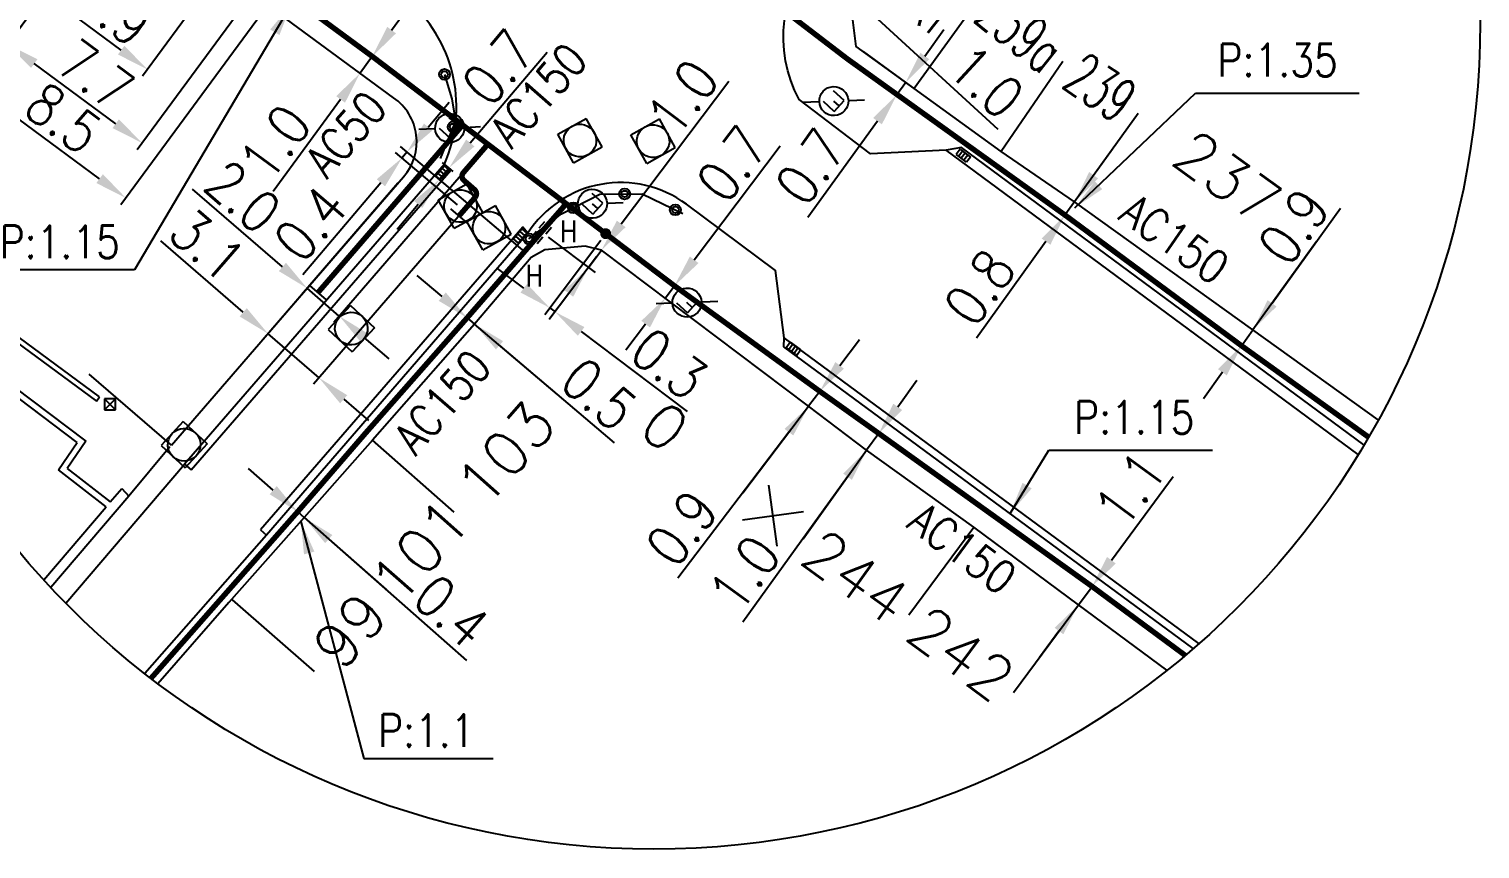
# Model space of a CAD drawing. Header units: millimetres. Extents: x 160996 to 162003, y 120996 to 122000.
# Drawn here: x 161388.4 to 161495, y 121774.1 to 121834.3 of the extents above; entities that cross this region are included whole.
import ezdxf
from ezdxf.enums import TextEntityAlignment as Align

# ---------------------------------------------------------------- set-up
doc = ezdxf.new("R2010")
doc.units = ezdxf.units.MM
doc.header["$PDMODE"] = 34
doc.linetypes.add('DASHED', pattern=[19.05, 12.7, -6.35])
doc.linetypes.add('L_100_AP', pattern=[14, 10, -1.5, 1, -1.5])
doc.layers.get('0').update_dxf_attribs({"linetype": 'CONTINUOUS'})
doc.layers.get('Defpoints').update_dxf_attribs({"linetype": 'CONTINUOUS'})
for name, color, linetype in [('L_140', 3, 'CONTINUOUS'), ('L_300', 7, 'CONTINUOUS'), ('L_340', 7, 'CONTINUOUS'), ('L_900', 7, 'CONTINUOUS'), ('W0008', 7, 'CONTINUOUS'), ('W0100', 7, 'CONTINUOUS'), ('W0112', 1, 'DASHED'), ('W0322', 7, 'CONTINUOUS'), ('W0330', 7, 'CONTINUOUS'), ('W0334', 7, 'CONTINUOUS'), ('W0400', 7, 'CONTINUOUS'), ('W0420', 7, 'CONTINUOUS'), ('W0471', 7, 'CONTINUOUS'), ('W0984', 7, 'CONTINUOUS'), ('W0991', 7, 'CONTINUOUS'), ('W1102', 7, 'CONTINUOUS')]:
    doc.layers.add(name, color=color, linetype=linetype)
doc.styles.add('G_ROMANS', font='ROMANS.SHX', dxfattribs={"width": 0.75})
doc.styles.get("Standard").update_dxf_attribs({"font": 'romans.shx', "width": 0.85})
doc.dimstyles.get("Standard").update_dxf_attribs({"dimtxt": 1.5, "dimasz": 1.2, "dimexe": 0.625, "dimexo": 0.625, "dimgap": 0.25, "dimtad": 1, "dimdec": 1, "dimzin": 0, "dimdsep": 46, "dimtxsty": 'Standard', "dimcen": -0.5, "dimadec": 0, "dimazin": 0, "dimtfac": 1, "dimtdec": 1, "dimtmove": 0, "dimatfit": 3, "dimfxl": 0, "dimtolj": 1, "dimtzin": 0, "dimarcsym": 0})

# ---------------------------------------------------------------- blocks, each defined once
blk = doc.blocks.new('L_340_07')
at = {"color": 0, "linetype": 'Continuous', "const_width": 0.25, "flags": 128}
blk.add_lwpolyline([(0, 0), (0.35, 0)], dxfattribs=at)
at = {"color": 0, "linetype": 'Continuous', "flags": 128}
blk.add_lwpolyline([(0.35, -0.5), (0.35, 0.5)], dxfattribs=at)
at = {"color": 0, "linetype": 'Continuous', "width": 0.75, "flags": 3}
for tag, p in [('DEF_LEG', (0.723, -3.465)), ('DEF_COUP', (0.723, -5.965)), ('DEF_TYPE', (0.723, -8.465))]:
    blk.add_attdef(tag, text='', height=1.2, dxfattribs=at).set_placement(p, align=Align.MIDDLE)
blk = doc.blocks.new('L_300_11')
at = {"color": 0, "linetype": 'Continuous', "const_width": 0.248, "flags": 128}
blk.add_lwpolyline([(-0.126, 0, 1), (0.126, 0, 1)], format="xyb", close=True, dxfattribs=at)
at = {"linetype": 'Continuous', "style": 'G_ROMANS', "width": 0.75}
blk.add_attdef('S', text='', height=1, dxfattribs=at).set_placement((0, 1.35), align=Align.MIDDLE_CENTER)
at = {"color": 0, "linetype": 'Continuous', "width": 0.75, "flags": 3}
for tag, p in [('DEF_LEG', (0, -5)), ('DEF_COUP', (0, -7.5)), ('DEF_TYPE', (0, -10))]:
    blk.add_attdef(tag, text='', height=1.2, dxfattribs=at).set_placement(p, align=Align.MIDDLE)
blk = doc.blocks.new('L_340_17')
at = {"linetype": 'Continuous'}
blk.add_hatch(color=0, dxfattribs=at).paths.add_polyline_path([(0.125, 0.75), (-0.125, 0.75), (-0.125, -0.75), (0.125, -0.75)])
at = {"color": 0, "linetype": 'Continuous'}
blk.add_lwpolyline([(-0.125, 0.75), (0.125, 0.75), (0.125, -0.75), (-0.125, -0.75)], close=True, dxfattribs=at)
at = {"color": 0, "linetype": 'Continuous', "width": 0.75}
for tag, height, flags, p in [('MRT', 1, 8, (0, 1.884)), ('DEF_LEG', 1.2, 3, (0, -5)), ('DEF_COUP', 1.2, 3, (0, -7.5)), ('DEF_TYPE', 1.2, 3, (0, -10))]:
    blk.add_attdef(tag, text='', height=height, dxfattribs=dict(at, flags=flags)).set_placement(p, align=Align.MIDDLE)
blk = doc.blocks.new('t991o')
at = {"color": 0, "linetype": 'Continuous'}
for p, q in [((-1, 1), (1, -1)), ((-1, -1), (1, 1))]:
    blk.add_line(p, q, dxfattribs=at)
blk = doc.blocks.new('t330o')
at = {"color": 0, "linetype": 'Continuous'}
for p, q in [((0.25, -0.25), (-0.25, 0.25)), ((-0.25, -0.25), (0.25, 0.25)), ((-0.25, 0.25), (-0.25, -0.25)), ((0.25, 0.25), (-0.25, 0.25)), ((0.25, -0.25), (0.25, 0.25)), ((-0.25, -0.25), (0.25, -0.25)), ((-0.25, -0.25), (-0.25, -0.25))]:
    blk.add_line(p, q, dxfattribs=at)
blk = doc.blocks.new('T400')
for p, q in [((-0.15, 0.3), (0.15, 0.3)), ((-0.15, -0.25), (-0.15, 0.3)), ((-0.15, 0.15), (0.15, 0.15)), ((-0.15, 0), (0.15, 0)), ((0.15, 0.3), (0.15, -0.25)), ((-0.15, -0.15), (0.15, -0.15)), ((-0.15, -0.25), (-0.15, -0.3)), ((-0.15, -0.3), (0.15, -0.3)), ((0.15, -0.3), (0.15, -0.25))]:
    blk.add_line(p, q)
blk = doc.blocks.new('T420')
for p, q in [((0.75, 0.75), (-0.75, 0.75)), ((-0.75, 0.75), (-0.75, -0.75)), ((0.75, 0.75), (0.75, -0.75)), ((0.75, -0.75), (-0.75, -0.75))]:
    blk.add_line(p, q)
blk.add_ellipse((0, 0), major_axis=(-0.53, 0.53), ratio=1, start_param=3.926991, end_param=10.210176)
blk = doc.blocks.new('t322o')
at = {"color": 0, "linetype": 'Continuous'}
for radius in [0.25, 0.15]:
    blk.add_circle((0, 0), radius, dxfattribs=at)
blk = doc.blocks.new('T471')
for p, q in [((0.500001, 0.500001), (1.000002, 1.000002)), ((-0.333334, 0.333334), (-0.333334, -0.333334)), ((-0.333334, 0.333334), (0.333334, 0.333334)), ((-0.333334, 0), (0, 0)), ((-0.500001, -0.500001), (-1.000002, -1.000002)), ((-0.333334, -0.333334), (0.333334, -0.333334))]:
    blk.add_line(p, q)
blk.add_ellipse((0, 0), major_axis=(0.471405, 0.471405), ratio=1, start_param=5.497787144, end_param=11.780972451)
blk = doc.blocks.new('*D29')
at = {"layer": 'Defpoints', "color": 0, "linetype": 'Continuous', "transparency": 16777216}
for p in [(161443.58, 121827.93), (161446, 121828.2), (161446, 121828.2)]:
    blk.add_point(p, dxfattribs=at)
at = {"layer": 'L_340', "color": 0, "linetype": 'Continuous', "lineweight": -2, "transparency": 16777216}
for p, q in [((161443.05, 121830.91), (161441.29, 121832.53)), ((161444, 121828.39), (161445.25, 121829.75)), ((161444.82, 121829.29), (161446, 121828.2)), ((161447.77, 121826.58), (161456.91, 121818.2))]:
    blk.add_line(p, q, dxfattribs=at)
at = {"layer": 'L_340', "color": 0, "linetype": 'Continuous', "transparency": 16777216}
for points in [[(161443.33, 121831.2), (161442.78, 121830.61), (161444.82, 121829.29)], [(161448.04, 121826.88), (161447.5, 121826.29), (161446, 121828.2)]]:
    blk.add_solid(points, dxfattribs=at)
at = {"layer": 'L_340', "color": 0, "linetype": 'Continuous', "transparency": 16777216, "insert": (161456.06, 121821.69), "char_height": 3, "attachment_point": 5, "rotation": 317.4604}
blk.add_mtext('\\A1;1.0', dxfattribs=at)
blk = doc.blocks.new('*D30')
at = {"layer": 'Defpoints', "color": 0, "linetype": 'Continuous', "transparency": 16777216}
for p in [(161446.5, 121824.26), (161445.85, 121823.36), (161450.14, 121821.63)]:
    blk.add_point(p, dxfattribs=at)
at = {"layer": 'L_140', "color": 0, "linetype": 'Continuous', "lineweight": -2, "transparency": 16777216}
for p, q in [((161451.54, 121823.57), (161452.95, 121825.52)), ((161447.01, 121823.9), (161450.64, 121821.26)), ((161446.35, 121822.99), (161449.98, 121820.36)), ((161450.14, 121821.63), (161449.48, 121820.72)), ((161448.07, 121818.78), (161442.94, 121811.7))]:
    blk.add_line(p, q, dxfattribs=at)
at = {"layer": 'L_140', "color": 0, "linetype": 'Continuous', "transparency": 16777216}
for points in [[(161451.22, 121823.81), (161451.87, 121823.34), (161450.14, 121821.63)], [(161447.75, 121819.02), (161448.39, 121818.55), (161449.48, 121820.72)]]:
    blk.add_solid(points, dxfattribs=at)
at = {"layer": 'L_140', "color": 0, "linetype": 'Continuous', "transparency": 16777216, "insert": (161443.18, 121815.44), "char_height": 3, "attachment_point": 5, "rotation": 54.0521}
blk.add_mtext('\\A1;0.7', dxfattribs=at)
blk = doc.blocks.new('*D32')
at = {"layer": 'Defpoints', "color": 0, "linetype": 'Continuous', "transparency": 16777216}
for p in [(161462.54, 121812.86), (161462.54, 121812.86), (161461.84, 121811.89)]:
    blk.add_point(p, dxfattribs=at)
at = {"layer": 'L_140', "color": 0, "linetype": 'Continuous', "lineweight": -2, "transparency": 16777216}
for p, q in [((161463.94, 121814.81), (161465.34, 121816.76)), ((161462.54, 121812.86), (161461.84, 121811.89)), ((161462.04, 121813.23), (161462.04, 121813.23)), ((161461.34, 121812.25), (161461.34, 121812.25)), ((161460.44, 121809.94), (161455.35, 121802.84))]:
    blk.add_line(p, q, dxfattribs=at)
at = {"layer": 'L_140', "color": 0, "linetype": 'Continuous', "transparency": 16777216}
for points in [[(161463.62, 121815.05), (161464.27, 121814.58), (161462.54, 121812.86)], [(161460.12, 121810.17), (161460.77, 121809.71), (161461.84, 121811.89)]]:
    blk.add_solid(points, dxfattribs=at)
at = {"layer": 'L_140', "color": 0, "linetype": 'Continuous', "transparency": 16777216, "insert": (161455.57, 121806.58), "char_height": 3, "attachment_point": 5, "rotation": 54.3321}
blk.add_mtext('\\A1;0.8', dxfattribs=at)
blk = doc.blocks.new('*D33')
at = {"layer": 'Defpoints', "color": 0, "linetype": 'Continuous', "transparency": 16777216}
for p in [(161475.65, 121803.46), (161475.65, 121803.46), (161474.81, 121802.29)]:
    blk.add_point(p, dxfattribs=at)
at = {"layer": 'L_140', "color": 0, "linetype": 'Continuous', "lineweight": -2, "transparency": 16777216}
for p, q in [((161477.05, 121805.41), (161482.09, 121812.4)), ((161474.81, 121802.29), (161475.65, 121803.46)), ((161473.41, 121800.34), (161472.01, 121798.39))]:
    blk.add_line(p, q, dxfattribs=at)
at = {"layer": 'L_140', "color": 0, "linetype": 'Continuous', "transparency": 16777216}
for points in [[(161476.73, 121805.64), (161477.38, 121805.17), (161475.65, 121803.46)], [(161473.08, 121800.57), (161473.73, 121800.11), (161474.81, 121802.29)]]:
    blk.add_solid(points, dxfattribs=at)
at = {"layer": 'L_140', "color": 0, "linetype": 'Continuous', "transparency": 16777216, "insert": (161478.65, 121811.05), "char_height": 3, "attachment_point": 5, "rotation": 54.2661}
blk.add_mtext('\\A1;0.9', dxfattribs=at)
blk = doc.blocks.new('*D35')
at = {"layer": 'Defpoints', "color": 0, "linetype": 'Continuous', "transparency": 16777216}
for p in [(161389.65, 121831.87), (161401.31, 121831.91), (161386.9, 121828.13)]:
    blk.add_point(p, dxfattribs=at)
at = {"layer": 'L_140', "color": 0, "linetype": 'Continuous', "lineweight": -2, "transparency": 16777216}
for p, q in [((161389.28, 121831.36), (161386.53, 121827.62)), ((161400.94, 121831.41), (161394.07, 121822.08)), ((161392.51, 121824), (161388.83, 121826.71))]:
    blk.add_line(p, q, dxfattribs=at)
at = {"layer": 'L_140', "color": 0, "linetype": 'Continuous', "transparency": 16777216}
for points in [[(161389.07, 121827.03), (161388.6, 121826.38), (161386.9, 121828.13)], [(161392.74, 121824.32), (161392.27, 121823.68), (161394.44, 121822.58)]]:
    blk.add_solid(points, dxfattribs=at)
at = {"layer": 'L_140', "color": 0, "linetype": 'Continuous', "transparency": 16777216, "insert": (161391.95, 121826.89), "char_height": 3, "attachment_point": 5, "rotation": 323.6371}
blk.add_mtext('\\A1;5.9', dxfattribs=at)
blk = doc.blocks.new('*D36')
at = {"layer": 'Defpoints', "color": 0, "linetype": 'Continuous', "transparency": 16777216}
for p in [(161389.65, 121831.87), (161403.63, 121830.2), (161384.18, 121824.43)]:
    blk.add_point(p, dxfattribs=at)
at = {"layer": 'L_140', "color": 0, "linetype": 'Continuous', "lineweight": -2, "transparency": 16777216}
for p, q in [((161389.28, 121831.36), (161383.81, 121823.93)), ((161403.26, 121829.7), (161393.67, 121816.67)), ((161392.11, 121818.6), (161386.11, 121823.01))]:
    blk.add_line(p, q, dxfattribs=at)
at = {"layer": 'L_140', "color": 0, "linetype": 'Continuous', "transparency": 16777216}
for points in [[(161386.35, 121823.33), (161385.88, 121822.69), (161384.18, 121824.43)], [(161392.34, 121818.92), (161391.87, 121818.28), (161394.04, 121817.18)]]:
    blk.add_solid(points, dxfattribs=at)
at = {"layer": 'L_140', "color": 0, "linetype": 'Continuous', "transparency": 16777216, "insert": (161390.63, 121822.17), "char_height": 3, "attachment_point": 5, "rotation": 323.6371}
blk.add_mtext('\\A1;7.7', dxfattribs=at)
blk = doc.blocks.new('*D37')
at = {"layer": 'Defpoints', "color": 0, "linetype": 'Continuous', "transparency": 16777216}
for p in [(161389.65, 121831.87), (161404.18, 121828.52), (161381.84, 121821.25)]:
    blk.add_point(p, dxfattribs=at)
at = {"layer": 'L_140', "color": 0, "linetype": 'Continuous', "lineweight": -2, "transparency": 16777216}
for p, q in [((161389.28, 121831.36), (161381.47, 121820.75)), ((161403.81, 121828.02), (161392.48, 121812.64)), ((161390.92, 121814.56), (161383.77, 121819.83))]:
    blk.add_line(p, q, dxfattribs=at)
at = {"layer": 'L_140', "color": 0, "linetype": 'Continuous', "transparency": 16777216}
for points in [[(161384.01, 121820.15), (161383.53, 121819.5), (161381.84, 121821.25)], [(161391.16, 121814.89), (161390.68, 121814.24), (161392.85, 121813.14)]]:
    blk.add_solid(points, dxfattribs=at)
at = {"layer": 'L_140', "color": 0, "linetype": 'Continuous', "transparency": 16777216, "insert": (161388.26, 121819), "char_height": 3, "attachment_point": 5, "rotation": 323.6371}
blk.add_mtext('\\A1;8.5', dxfattribs=at)
blk = doc.blocks.new('*D38')
at = {"layer": 'Defpoints', "color": 0, "linetype": 'Continuous', "transparency": 16777216}
for p in [(161410.95, 121823.54), (161410.05, 121822.31), (161410.05, 121822.31)]:
    blk.add_point(p, dxfattribs=at)
at = {"layer": 'L_140', "color": 0, "linetype": 'Continuous', "lineweight": -2, "transparency": 16777216}
for p, q in [((161412.37, 121825.47), (161413.79, 121827.4)), ((161410.95, 121823.54), (161410.05, 121822.31)), ((161408.62, 121820.38), (161403.66, 121813.63))]:
    blk.add_line(p, q, dxfattribs=at)
at = {"layer": 'L_140', "color": 0, "linetype": 'Continuous', "transparency": 16777216}
for points in [[(161412.05, 121825.71), (161412.69, 121825.23), (161410.95, 121823.54)], [(161408.3, 121820.62), (161408.95, 121820.14), (161410.05, 121822.31)]]:
    blk.add_solid(points, dxfattribs=at)
at = {"layer": 'L_140', "color": 0, "linetype": 'Continuous', "transparency": 16777216, "insert": (161403.82, 121817.23), "char_height": 3, "attachment_point": 5, "rotation": 53.6374}
blk.add_mtext('\\A1;1.0', dxfattribs=at)
blk = doc.blocks.new('*D39')
at = {"layer": 'Defpoints', "color": 0, "linetype": 'Continuous', "transparency": 16777216}
for p in [(161419.44, 121817.09), (161413.25, 121814.7), (161406.17, 121806.51)]:
    blk.add_point(p, dxfattribs=at)
at = {"layer": 'L_140', "color": 0, "linetype": 'Continuous', "lineweight": -2, "transparency": 16777216}
for p, q in [((161419.04, 121816.62), (161408.12, 121803.99)), ((161404.35, 121808.08), (161397.74, 121813.8)), ((161412.84, 121814.22), (161405.76, 121806.03)), ((161408.53, 121804.47), (161406.17, 121806.51)), ((161410.34, 121802.9), (161412.16, 121801.33))]:
    blk.add_line(p, q, dxfattribs=at)
at = {"layer": 'L_140', "color": 0, "linetype": 'Continuous', "transparency": 16777216}
for points in [[(161404.61, 121808.38), (161404.09, 121807.77), (161406.17, 121806.51)], [(161410.6, 121803.2), (161410.08, 121802.59), (161408.53, 121804.47)]]:
    blk.add_solid(points, dxfattribs=at)
at = {"layer": 'L_140', "color": 0, "linetype": 'Continuous', "transparency": 16777216, "insert": (161401.45, 121813.23), "char_height": 3, "attachment_point": 5, "rotation": 319.1437}
blk.add_mtext('\\A1;2.0', dxfattribs=at)
blk = doc.blocks.new('*D40')
at = {"layer": 'Defpoints', "color": 0, "linetype": 'Continuous', "transparency": 16777216}
for p in [(161413.25, 121814.7), (161417.68, 121812.24), (161403.29, 121803.18)]:
    blk.add_point(p, dxfattribs=at)
at = {"layer": 'L_340', "color": 0, "linetype": 'Continuous', "lineweight": -2, "transparency": 16777216}
for p, q in [((161412.84, 121814.22), (161402.88, 121802.7)), ((161417.27, 121811.76), (161406.63, 121799.46)), ((161401.47, 121804.75), (161395.41, 121809.99)), ((161407.04, 121799.93), (161403.29, 121803.18)), ((161408.85, 121798.36), (161410.67, 121796.79))]:
    blk.add_line(p, q, dxfattribs=at)
at = {"layer": 'L_340', "color": 0, "linetype": 'Continuous', "transparency": 16777216}
for points in [[(161401.73, 121805.05), (161401.21, 121804.44), (161403.29, 121803.18)], [(161409.11, 121798.66), (161408.59, 121798.06), (161407.04, 121799.93)]]:
    blk.add_solid(points, dxfattribs=at)
at = {"layer": 'L_340', "color": 0, "linetype": 'Continuous', "transparency": 16777216, "insert": (161398.84, 121809.67), "char_height": 3, "attachment_point": 5, "rotation": 319.1437}
blk.add_mtext('\\A1;3.1', dxfattribs=at)
blk = doc.blocks.new('*D41')
at = {"layer": 'Defpoints', "color": 0, "linetype": 'Continuous', "transparency": 16777216}
for p in [(161413.5, 121816.52), (161417.68, 121812.24), (161422.62, 121808.77)]:
    blk.add_point(p, dxfattribs=at)
at = {"layer": 'L_340', "color": 0, "linetype": 'Continuous', "lineweight": -2, "transparency": 16777216}
for p, q in [((161415.05, 121818.35), (161416.6, 121820.18)), ((161422.15, 121809.18), (161413.02, 121816.92)), ((161417.2, 121812.64), (161412.66, 121816.49)), ((161413.5, 121816.52), (161413.14, 121816.09)), ((161411.58, 121814.26), (161405.85, 121807.5))]:
    blk.add_line(p, q, dxfattribs=at)
at = {"layer": 'L_340', "color": 0, "linetype": 'Continuous', "transparency": 16777216}
for points in [[(161414.75, 121818.61), (161415.36, 121818.09), (161413.5, 121816.52)], [(161411.28, 121814.52), (161411.89, 121814), (161413.14, 121816.09)]]:
    blk.add_solid(points, dxfattribs=at)
at = {"layer": 'L_340', "color": 0, "linetype": 'Continuous', "transparency": 16777216, "insert": (161406.41, 121811.26), "char_height": 3, "attachment_point": 5, "rotation": 49.6814}
blk.add_mtext('\\A1;0.4', dxfattribs=at)
blk = doc.blocks.new('*D42')
at = {"layer": 'Defpoints', "color": 0, "linetype": 'Continuous', "transparency": 16777216}
for p in [(161417.38, 121814.7), (161415.87, 121814.5), (161422.62, 121808.77)]:
    blk.add_point(p, dxfattribs=at)
at = {"layer": 'L_140', "color": 0, "linetype": 'Continuous', "lineweight": -2, "transparency": 16777216}
for p, q in [((161418.15, 121817.19), (161423.81, 121823.85)), ((161416.9, 121815.1), (161416.12, 121815.76)), ((161422.15, 121809.18), (161415.4, 121814.91)), ((161415.87, 121814.5), (161416.6, 121815.36)), ((161414.32, 121812.67), (161412.77, 121810.84))]:
    blk.add_line(p, q, dxfattribs=at)
at = {"layer": 'L_140', "color": 0, "linetype": 'Continuous', "transparency": 16777216}
for points in [[(161417.85, 121817.44), (161418.46, 121816.93), (161416.6, 121815.36)], [(161414.02, 121812.93), (161414.63, 121812.41), (161415.87, 121814.5)]]:
    blk.add_solid(points, dxfattribs=at)
at = {"layer": 'L_140', "color": 0, "linetype": 'Continuous', "transparency": 16777216, "insert": (161420.23, 121822.73), "char_height": 3, "attachment_point": 5, "rotation": 49.6814}
blk.add_mtext('\\A1;0.7', dxfattribs=at)
blk = doc.blocks.new('*D43')
at = {"layer": 'Defpoints', "color": 0, "linetype": 'Continuous', "transparency": 16777216}
for p in [(161423.38, 121810.64), (161427.8, 121809.32), (161427.8, 121809.32)]:
    blk.add_point(p, dxfattribs=at)
at = {"layer": 'L_340', "color": 0, "linetype": 'Continuous', "lineweight": -2, "transparency": 16777216}
for p, q in [((161429.24, 121811.24), (161437.14, 121821.72)), ((161423.88, 121810.27), (161427.33, 121807.67)), ((161426.84, 121808.04), (161427.8, 121809.32)), ((161425.39, 121806.13), (161423.95, 121804.21))]:
    blk.add_line(p, q, dxfattribs=at)
at = {"layer": 'L_340', "color": 0, "linetype": 'Continuous', "transparency": 16777216}
for points in [[(161428.92, 121811.48), (161429.56, 121811), (161427.8, 121809.32)], [(161425.07, 121806.37), (161425.71, 121805.89), (161426.84, 121808.04)]]:
    blk.add_solid(points, dxfattribs=at)
at = {"layer": 'L_340', "color": 0, "linetype": 'Continuous', "transparency": 16777216, "insert": (161433.75, 121820.54), "char_height": 3, "attachment_point": 5, "rotation": 52.994}
blk.add_mtext('\\A1;1.0', dxfattribs=at)
blk = doc.blocks.new('*D44')
at = {"layer": 'Defpoints', "color": 0, "linetype": 'Continuous', "transparency": 16777216}
for p in [(161433.06, 121806.76), (161432.39, 121805.86), (161432.48, 121805.79)]:
    blk.add_point(p, dxfattribs=at)
at = {"layer": 'L_140', "color": 0, "linetype": 'Continuous', "lineweight": -2, "transparency": 16777216}
for p, q in [((161434.6, 121808.6), (161440.91, 121816.98)), ((161432.48, 121805.79), (161433.15, 121806.69)), ((161433.56, 121806.38), (161433.65, 121806.31)), ((161432.89, 121805.48), (161432.98, 121805.42)), ((161431.03, 121803.88), (161429.59, 121801.96))]:
    blk.add_line(p, q, dxfattribs=at)
at = {"layer": 'L_140', "color": 0, "linetype": 'Continuous', "transparency": 16777216}
for points in [[(161434.28, 121808.84), (161434.92, 121808.36), (161433.15, 121806.69)], [(161430.72, 121804.12), (161431.35, 121803.63), (161432.48, 121805.79)]]:
    blk.add_solid(points, dxfattribs=at)
at = {"layer": 'L_140', "color": 0, "linetype": 'Continuous', "transparency": 16777216, "insert": (161437.41, 121815.65), "char_height": 3, "attachment_point": 5, "rotation": 52.994}
blk.add_mtext('\\A1;0.7', dxfattribs=at)
blk = doc.blocks.new('*D45')
at = {"layer": 'Defpoints', "color": 0, "linetype": 'Continuous', "transparency": 16777216}
for p in [(161417.92, 121804.34), (161418.47, 121803.88), (161418.47, 121803.88)]:
    blk.add_point(p, dxfattribs=at)
at = {"layer": 'L_140', "color": 0, "linetype": 'Continuous', "lineweight": -2, "transparency": 16777216}
for p, q in [((161416.09, 121805.9), (161414.26, 121807.45)), ((161417.92, 121804.34), (161418.47, 121803.88)), ((161420.3, 121802.32), (161428.73, 121795.17))]:
    blk.add_line(p, q, dxfattribs=at)
at = {"layer": 'L_140', "color": 0, "linetype": 'Continuous', "transparency": 16777216}
for points in [[(161416.35, 121806.2), (161415.83, 121805.59), (161417.92, 121804.34)], [(161420.56, 121802.63), (161420.04, 121802.02), (161418.47, 121803.88)]]:
    blk.add_solid(points, dxfattribs=at)
at = {"layer": 'L_140', "color": 0, "linetype": 'Continuous', "transparency": 16777216, "insert": (161427.61, 121798.74), "char_height": 3, "attachment_point": 5, "rotation": 319.6814}
blk.add_mtext('\\A1;0.5', dxfattribs=at)
blk = doc.blocks.new('*D46')
at = {"layer": 'Defpoints', "color": 0, "linetype": 'Continuous', "transparency": 16777216}
for p in [(161428.1, 121810.52), (161427.8, 121809.32), (161424.38, 121804.78)]:
    blk.add_point(p, dxfattribs=at)
at = {"layer": 'L_300', "color": 0, "linetype": 'Continuous', "lineweight": -2, "transparency": 16777216}
for p, q in [((161427.73, 121810.02), (161423.62, 121804.57)), ((161427.42, 121808.82), (161424, 121804.28)), ((161422.08, 121806.52), (161420.16, 121807.96)), ((161423.99, 121805.07), (161424.38, 121804.78)), ((161426.29, 121803.34), (161434.09, 121797.47))]:
    blk.add_line(p, q, dxfattribs=at)
at = {"layer": 'L_300', "color": 0, "linetype": 'Continuous', "transparency": 16777216}
for points in [[(161422.32, 121806.83), (161421.84, 121806.2), (161423.99, 121805.07)], [(161426.54, 121803.66), (161426.05, 121803.02), (161424.38, 121804.78)]]:
    blk.add_solid(points, dxfattribs=at)
at = {"layer": 'L_300', "color": 0, "linetype": 'Continuous', "transparency": 16777216, "insert": (161432.76, 121800.97), "char_height": 3, "attachment_point": 5, "rotation": 322.994}
blk.add_mtext('\\A1;0.3', dxfattribs=at)
blk = doc.blocks.new('*D47')
at = {"layer": 'Defpoints', "color": 0, "linetype": 'Continuous', "transparency": 16777216}
for p in [(161405.47, 121790.1), (161405.95, 121789.67), (161405.95, 121789.67)]:
    blk.add_point(p, dxfattribs=at)
at = {"layer": 'L_140', "color": 0, "linetype": 'Continuous', "lineweight": -2, "transparency": 16777216}
for p, q in [((161403.67, 121791.68), (161401.87, 121793.27)), ((161405.47, 121790.1), (161405.95, 121789.67)), ((161407.75, 121788.09), (161417.88, 121779.17))]:
    blk.add_line(p, q, dxfattribs=at)
at = {"layer": 'L_140', "color": 0, "linetype": 'Continuous', "transparency": 16777216}
for points in [[(161403.93, 121791.98), (161403.41, 121791.38), (161405.47, 121790.1)], [(161408.02, 121788.39), (161407.49, 121787.79), (161405.95, 121789.67)]]:
    blk.add_solid(points, dxfattribs=at)
at = {"layer": 'L_140', "color": 0, "linetype": 'Continuous', "transparency": 16777216, "insert": (161416.78, 121782.8), "char_height": 3, "attachment_point": 5, "rotation": 318.6364}
blk.add_mtext('\\A1;0.4', dxfattribs=at)
blk = doc.blocks.new('*D48')
at = {"layer": 'Defpoints', "color": 0, "linetype": 'Continuous', "transparency": 16777216}
for p in [(161448.16, 121795.85), (161447.27, 121794.62), (161447.27, 121794.62)]:
    blk.add_point(p, dxfattribs=at)
at = {"layer": 'L_140', "color": 0, "linetype": 'Continuous', "lineweight": -2, "transparency": 16777216}
for p, q in [((161449.56, 121797.8), (161450.96, 121799.75)), ((161448.16, 121795.85), (161447.27, 121794.62)), ((161447.65, 121796.22), (161447.65, 121796.22)), ((161446.76, 121794.98), (161446.76, 121794.98)), ((161445.87, 121792.67), (161438.18, 121781.98))]:
    blk.add_line(p, q, dxfattribs=at)
at = {"layer": 'L_140', "color": 0, "linetype": 'Continuous', "transparency": 16777216}
for points in [[(161449.23, 121798.03), (161449.88, 121797.57), (161448.16, 121795.85)], [(161445.54, 121792.9), (161446.19, 121792.44), (161447.27, 121794.62)]]:
    blk.add_solid(points, dxfattribs=at)
at = {"layer": 'L_140', "color": 0, "linetype": 'Continuous', "transparency": 16777216, "insert": (161438.3, 121785.58), "char_height": 3, "attachment_point": 5, "rotation": 54.27}
blk.add_mtext('\\A1;1.0', dxfattribs=at)
blk = doc.blocks.new('*D49')
at = {"layer": 'Defpoints', "color": 0, "linetype": 'Continuous', "transparency": 16777216}
for p in [(161443.83, 121798.94), (161443.01, 121797.85), (161443.01, 121797.85)]:
    blk.add_point(p, dxfattribs=at)
at = {"layer": 'L_140', "color": 0, "linetype": 'Continuous', "lineweight": -2, "transparency": 16777216}
for p, q in [((161445.29, 121800.85), (161446.74, 121802.76)), ((161443.83, 121798.94), (161443.01, 121797.85)), ((161441.56, 121795.94), (161433.41, 121785.21))]:
    blk.add_line(p, q, dxfattribs=at)
at = {"layer": 'L_140', "color": 0, "linetype": 'Continuous', "transparency": 16777216}
for points in [[(161444.97, 121801.09), (161445.6, 121800.61), (161443.83, 121798.94)], [(161441.24, 121796.18), (161441.88, 121795.7), (161443.01, 121797.85)]]:
    blk.add_solid(points, dxfattribs=at)
at = {"layer": 'L_140', "color": 0, "linetype": 'Continuous', "transparency": 16777216, "insert": (161433.7, 121788.9), "char_height": 3, "attachment_point": 5, "rotation": 52.7797}
blk.add_mtext('\\A1;0.9', dxfattribs=at)
blk = doc.blocks.new('*D50')
at = {"layer": 'Defpoints', "color": 0, "linetype": 'Continuous', "transparency": 16777216}
for p in [(161463.83, 121784.61), (161462.83, 121783.26), (161462.83, 121783.26)]:
    blk.add_point(p, dxfattribs=at)
at = {"layer": 'L_140', "color": 0, "linetype": 'Continuous', "lineweight": -2, "transparency": 16777216}
for p, q in [((161465.25, 121786.54), (161469.8, 121792.69)), ((161462.83, 121783.26), (161463.83, 121784.61)), ((161461.4, 121781.33), (161459.97, 121779.4))]:
    blk.add_line(p, q, dxfattribs=at)
at = {"layer": 'L_140', "color": 0, "linetype": 'Continuous', "transparency": 16777216}
for points in [[(161464.93, 121786.78), (161465.57, 121786.3), (161463.83, 121784.61)], [(161461.08, 121781.57), (161461.72, 121781.1), (161462.83, 121783.26)]]:
    blk.add_solid(points, dxfattribs=at)
at = {"layer": 'L_140', "color": 0, "linetype": 'Continuous', "transparency": 16777216, "insert": (161466.63, 121791.77), "char_height": 3, "attachment_point": 5, "rotation": 53.5009}
blk.add_mtext('\\A1;1.1', dxfattribs=at)
blk = doc.blocks.new('detail05')
at = {"layer": 'L_140', "linetype": 'L_100_AP', "const_width": 0.4, "flags": 128}
for points in [[(161484.14, 121795.58), (161474.81, 121802.29), (161461.84, 121811.89), (161445.85, 121823.36), (161431.77, 121834.13), (161430.24, 121835.3), (161426.22, 121838.27), (161387.97, 121866.52), (161387.02, 121867.21)], [(161407.32, 121806.61), (161417.59, 121818.5)], [(161394.69, 121777.86), (161394.86, 121778.05), (161405.47, 121790.1), (161410.42, 121795.83), (161417.92, 121804.34), (161423.38, 121810.64), (161425.2, 121812.72)]]:
    blk.add_lwpolyline(points, dxfattribs=at)
for points in [[(161375.65, 121849.52), (161399.28, 121832.04, 0.165155), (161399.77, 121831.88), (161401.04, 121831.91, -0.164617), (161401.53, 121831.75), (161403.42, 121830.36, -0.156702), (161403.71, 121829.96), (161404.1, 121828.77, 0.156702), (161404.38, 121828.37), (161410.95, 121823.54), (161428.1, 121810.52), (161433.06, 121806.76), (161443.83, 121798.94), (161448.16, 121795.85), (161463.83, 121784.61), (161470.67, 121779.55)], [(161419.44, 121817.09), (161417.64, 121815, 0.414214), (161417.68, 121814.44), (161418.46, 121813.76, -0.414214), (161418.51, 121813.19), (161417.68, 121812.24)]]:
    blk.add_lwpolyline(points, format="xyb", dxfattribs=at)
at = {"layer": 'L_340', "flags": 128}
for points in [[(161423.22, 121810.94), (161423.64, 121811.42)], [(161422.59, 121810.22), (161423.01, 121810.7)], [(161423.7, 121810.52), (161424.12, 121811)], [(161423.07, 121809.79), (161423.49, 121810.28)]]:
    blk.add_lwpolyline(points, dxfattribs=at)
at = {"layer": 'L_900', "color": 7, "linetype": 'Continuous'}
blk.add_circle((161431.63, 121826.03), 60.71, dxfattribs=at)
at = {"layer": 'W0008', "color": 7}
for points in [[(161483.38, 121794.31), (161453.12, 121816.66), (161447.56, 121816.39), (161442.32, 121820.37, -0.32081), (161443.72, 121831.55), (161443.46, 121831.91), (161466.52, 121856.81)], [(161397.64, 121793.17), (161416.71, 121815.19), (161416.25, 121815.62, 0.319442), (161413.83, 121827.43), (161408.9, 121831.22), (161403.39, 121830.76), (161393.23, 121838.14), (161376.14, 121850.67)], [(161471.68, 121780.42), (161441.21, 121802.87), (161440.57, 121807.82), (161434.03, 121812.68, 0.432985), (161422.39, 121810.57), (161422, 121810.99), (161402.74, 121788.76)]]:
    blk.add_lwpolyline(points, format="xyb", dxfattribs=at)
for points in [[(161388.43, 121783.38), (161397.16, 121793.59), (161397.64, 121793.17)], [(161402.74, 121788.76), (161403.17, 121788.38), (161394.24, 121778.21)]]:
    blk.add_lwpolyline(points, dxfattribs=at)
at = {"layer": 'W0100', "color": 7}
blk.add_line((161396.2, 121794.98), (161390.15, 121800.21), dxfattribs=at)
for points in [[(161484.85, 121796.84), (161475.65, 121803.46), (161462.54, 121812.86), (161457.16, 121816.56), (161450.75, 121821.18), (161446.5, 121824.26), (161446, 121828.2), (161469.03, 121853.3), (161474.92, 121847.89)], [(161469.32, 121778.46), (161462.83, 121783.26), (161455.14, 121788.96), (161447.27, 121794.62), (161443.01, 121797.85), (161427.8, 121809.32), (161426.6, 121809.6), (161423.64, 121809.34), (161422.62, 121808.77), (161418.47, 121803.88), (161410.96, 121795.36), (161405.95, 121789.67), (161411.96, 121784.39)], [(161405.95, 121789.67), (161400.42, 121783.43), (161395.2, 121777.47)]]:
    blk.add_lwpolyline(points, dxfattribs=at)
blk.add_lwpolyline([(161396.2, 121794.98), (161413.25, 121814.7, 0.450492), (161412.51, 121820.5), (161394.76, 121833.57, 0.549163), (161389.65, 121831.87), (161373.55, 121843.72)], format="xyb", dxfattribs=at)
at = {"layer": 'W0112', "color": 7}
blk.add_lwpolyline([(161383.15, 121803.76), (161390.68, 121798.21), (161390.91, 121798.53), (161383.39, 121804.08)], close=True, dxfattribs=at)
for points in [[(161387.9, 121793.17), (161389.27, 121795.18), (161379.51, 121802.55), (161379.85, 121802.87), (161389.9, 121795.28), (161388.53, 121793.27), (161391.7, 121790.82), (161392.54, 121791.8), (161393.06, 121791.25), (161387.33, 121784.53)], [(161386.81, 121785.09), (161391.4, 121790.47), (161387.9, 121793.17)]]:
    blk.add_lwpolyline(points, dxfattribs=at)
at = {"layer": 'W0322', "color": 7}
for points in [[(161416.26, 121822.22), (161416.79, 121820.42), (161417.07, 121818.78), (161415.94, 121816.05)], [(161422.46, 121810.14), (161424.85, 121811.97), (161427.68, 121813.42), (161430.78, 121813.45), (161433.76, 121812.01)]]:
    blk.add_lwpolyline(points, dxfattribs=at)
at = {"layer": 'W0334', "color": 7}
for p, q in [((161416.25, 121815.62), (161397.16, 121793.59)), ((161422.39, 121810.57), (161403.17, 121788.38))]:
    blk.add_line(p, q, dxfattribs=at)
for points in [[(161454.24, 121816.85), (161453.12, 121816.66)], [(161483.8, 121795.01), (161454.24, 121816.85)], [(161441.19, 121802.22), (161441.21, 121802.87)], [(161471.26, 121780.06), (161441.19, 121802.22)], [(161396.09, 121794.87), (161393.06, 121791.25)]]:
    blk.add_lwpolyline(points, dxfattribs=at)
at = {"layer": 'W1102', "color": 7}
for p, q in [((161455.46, 121827.7), (161450.75, 121821.18)), ((161461.69, 121823.16), (161457.16, 121816.56)), ((161467.21, 121819.36), (161462.54, 121812.86)), ((161480.32, 121809.95), (161475.65, 121803.46)), ((161424.57, 121798.7), (161418.47, 121803.88)), ((161438.17, 121791.48), (161443.01, 121797.85)), ((161416.96, 121790.07), (161410.96, 121795.36)), ((161442.6, 121788.12), (161447.27, 121794.62)), ((161450.38, 121782.53), (161455.14, 121788.96)), ((161400.66, 121783.64), (161406.67, 121778.36)), ((161458.07, 121776.83), (161462.83, 121783.26))]:
    blk.add_line(p, q, dxfattribs=at)
at = {"layer": 'L_300', "xscale": 1.599999999994455, "yscale": 1.599999999994455, "zscale": 1.599999999994455, "rotation": 270.2489689577591}
blk.add_blockref('L_300_11', (161428.1, 121810.52), dxfattribs=at)
at = {"layer": 'L_340'}
ref = blk.add_blockref('L_340_17', (161443.58, 121827.93), dxfattribs=dict(at, xscale=1.600000000006107, yscale=1.600000000006107, zscale=1.600000000006107, rotation=47.4603969112074))
ref.add_attrib('MRT', 'MRT', dxfattribs={"layer": '0', "color": 0, "linetype": 'Continuous', "height": 2.4, "rotation": 321.5431, "width": 0.75, "flags": 8}).set_placement((161451.16, 121827.29), align=Align.MIDDLE)
for p, xscale, yscale, zscale, rotation in [((161417.68, 121812.24), 1.599999999998399, 1.599999999998399, 1.599999999998399, 229.1436737168263), ((161407.32, 121806.61), 1.600000000004573, 1.600000000004573, 1.600000000004573, 229.1436737147784)]:
    blk.add_blockref('L_340_07', p, dxfattribs=dict(at, xscale=xscale, yscale=yscale, zscale=zscale, rotation=rotation))
at = {"layer": 'W0322', "color": 7}
for p, xscale, yscale, zscale, rotation in [((161416.26, 121822.22), 1.600000000004282, 1.600000000004282, 1.600000000004282, 286.4985302201056), ((161416.9, 121818.36), 1.600000000005937, 1.600000000005937, 1.600000000005937, 247.5462226804368), ((161429.49, 121813.44), 1.599999999991075, 1.599999999991075, 1.599999999991075, 0.5865413862484324), ((161425.73, 121812.42), 1.600000000000395, 1.600000000000395, 1.600000000000395, 27.1713646618929), ((161433.22, 121812.27), 1.600000000006494, 1.600000000006494, 1.600000000006494, 334.2836197365551), ((161422.46, 121810.14), 1.59999999998827, 1.59999999998827, 1.59999999998827, 37.30204344114644)]:
    blk.add_blockref('t322o', p, dxfattribs=dict(at, xscale=xscale, yscale=yscale, zscale=zscale, rotation=rotation))
at = {"layer": 'W0330', "color": 7, "xscale": 1.599999999998545, "yscale": 1.599999999998545, "zscale": 1.599999999998545}
blk.add_blockref('t330o', (161391.69, 121797.98), dxfattribs=at)
at = {"layer": 'W0400', "color": 7}
for p, xscale, yscale, zscale, rotation in [((161454.37, 121816.25), 1.600000000005121, 1.600000000005121, 1.600000000005121, 232.8644503122411), ((161416.1, 121814.98), 1.599999999996411, 1.599999999996411, 1.599999999996411, 319.5073850524317), ((161421.81, 121810.35), 1.599999999998915, 1.599999999998915, 1.599999999998915, 318.8233879008217), ((161441.89, 121802.07), 1.600000000004532, 1.600000000004532, 1.600000000004532, 54.35668441830833)]:
    blk.add_blockref('T400', p, dxfattribs=dict(at, xscale=xscale, yscale=yscale, zscale=zscale, rotation=rotation))
at = {"layer": 'W0420', "color": 7}
for p, xscale, yscale, zscale, rotation in [((161426.21, 121817.36), 1.599999999990354, 1.599999999990354, 1.599999999990354, 209.1008941187281), ((161431.58, 121817.32), 1.599999999990354, 1.599999999990354, 1.599999999990354, 209.1008941187281), ((161417.43, 121812.55), 1.599999999990354, 1.599999999990354, 1.599999999990354, 209.1008941187281), ((161419.53, 121810.96), 1.599999999990354, 1.599999999990354, 1.599999999990354, 209.1008941187281), ((161409.41, 121803.55), 1.599999999993569, 1.599999999993569, 1.599999999993569, 47.20480583723518), ((161397.13, 121795.02), 1.599999999993569, 1.599999999993569, 1.599999999993569, 47.20480583723518)]:
    blk.add_blockref('T420', p, dxfattribs=dict(at, xscale=xscale, yscale=yscale, zscale=zscale, rotation=rotation))
at = {"layer": 'W0471', "color": 7, "xscale": 1.599999999994202, "yscale": 1.599999999994202, "zscale": 1.599999999994202, "rotation": 137.578992854049}
for p in [(161444.86, 121820.26), (161416.64, 121818.28), (161427.13, 121812.72), (161434.07, 121805.46)]:
    blk.add_blockref('T471', p, dxfattribs=at)
at = {"layer": 'W0991', "color": 7, "xscale": 1.599999999996945, "yscale": 1.599999999996945, "zscale": 1.599999999996945, "rotation": 52.80818188347444}
blk.add_blockref('t991o', (161440.39, 121789.8), dxfattribs=at)
at = {"layer": 'L_140', "linetype": 'Continuous', "width": 0.85}
for s, rotation, p in [('AC150', 48.7412, (161421.2, 121816.66)), ('AC50', 48.7412, (161407.62, 121814.45)), ('AC150', 324.9954, (161465.66, 121811.63)), ('AC150', 48.7412, (161414.13, 121794.12)), ('AC150', 323.6137, (161450.11, 121789.01))]:
    blk.add_text(s, height=2.4, rotation=rotation, dxfattribs=at).set_placement(p)
at = {"layer": 'L_140', "linetype": 'Continuous', "char_height": 2.4}
for s, insert, attachment_point in [('\\A1;P:1.35', (161473.05, 121824.47), 1), ('\\A1;P:1.15', (161392.41, 121808.72), 9), ('\\A1;P:1.15', (161462.52, 121795.83), 7), ('\\A1;P:1.1', (161411.38, 121775.23), 1)]:
    blk.add_mtext(s, dxfattribs=dict(at, insert=insert, attachment_point=attachment_point))
at = {"layer": 'L_340', "linetype": 'Continuous', "width": 0.85}
for p in [(161424.74, 121809.89), (161422.22, 121806.63)]:
    blk.add_text('H', height=1.6, dxfattribs=at).set_placement(p)
at = {"layer": 'W0984', "color": 7}
blk.add_text('99', height=3.2, rotation=49.3119, dxfattribs=at).set_placement((161409.31, 121781.37), align=Align.MIDDLE)
at = {"layer": 'W0991', "color": 7, "width": 0.6}
for s, rotation, p in [('239a', 321.5431, (161458.57, 121825.43)), ('239', 325.4893, (161464.45, 121821.26))]:
    blk.add_text(s, height=3.2, rotation=rotation, dxfattribs=at).set_placement(p, align=Align.MIDDLE)
at = {"layer": 'W0991', "color": 7}
for s, rotation, p in [('237', 324.332, (161473.77, 121814.66)), ('103', 48.6002, (161420.76, 121794.38)), ('0', 319.6814, (161432.44, 121796.35)), ('101', 48.6364, (161414.46, 121787.23)), ('244', 324.27, (161446.49, 121785.33)), ('242', 323.4697, (161454.22, 121779.68))]:
    blk.add_text(s, height=3.2, rotation=rotation, dxfattribs=at).set_placement(p, align=Align.MIDDLE)
at = {"layer": 'L_140', "linetype": 'Continuous'}
for base, p1, p2, angle, text, picture, middle in [((161381.84, 121821.25), (161404.18, 121828.52), (161389.65, 121831.87), 323.6371, '8.5', '*D37', (161387.08, 121817.39)), ((161384.18, 121824.43), (161403.63, 121830.2), (161389.65, 121831.87), 323.6371, '7.7', '*D36', (161389.44, 121820.56)), ((161386.9, 121828.13), (161401.31, 121831.91), (161389.65, 121831.87), 323.6371, '5.9', '*D35', (161390.77, 121825.28)), ((161410.05, 121822.31), (161410.95, 121823.54), (161410.05, 121822.31), 53.6374, '1.0', '*D38', (161405.43, 121816.04)), ((161415.87, 121814.5), (161417.38, 121814.7), (161422.62, 121808.77), 49.6814, '0.7', '*D42', (161421.76, 121821.43)), ((161450.14, 121821.63), (161445.85, 121823.36), (161446.5, 121824.26), 234.0521, '0.7', '*D30', (161444.8, 121814.27)), ((161432.48, 121805.79), (161433.06, 121806.76), (161432.39, 121805.86), 52.994, '0.7', '*D44', (161439, 121814.45)), ((161406.17, 121806.51), (161419.44, 121817.09), (161413.25, 121814.7), 319.1437, '2.0', '*D39', (161400.14, 121811.72)), ((161462.54, 121812.86), (161461.84, 121811.89), (161462.54, 121812.86), 234.3321, '0.8', '*D32', (161457.2, 121805.41)), ((161475.65, 121803.46), (161474.81, 121802.29), (161475.65, 121803.46), 234.2661, '0.9', '*D33', (161480.27, 121809.88)), ((161418.47, 121803.88), (161417.92, 121804.34), (161418.47, 121803.88), 139.6814, '0.5', '*D45', (161426.31, 121797.22)), ((161443.01, 121797.85), (161443.83, 121798.94), (161443.01, 121797.85), 52.7797, '0.9', '*D49', (161435.29, 121787.69)), ((161447.27, 121794.62), (161448.16, 121795.85), (161447.27, 121794.62), 54.27, '1.0', '*D48', (161439.93, 121784.41)), ((161462.83, 121783.26), (161463.83, 121784.61), (161462.83, 121783.26), 53.5009, '1.1', '*D50', (161468.24, 121790.58)), ((161405.95, 121789.67), (161405.47, 121790.1), (161405.95, 121789.67), 138.6364, '0.4', '*D47', (161415.46, 121781.3))]:
    dim = blk.add_linear_dim(base=base, p1=p1, p2=p2, angle=angle, text=text, dimstyle='Standard', override={"dimtxt": 3, "dimasz": 2.4, "dimgap": 0.5}, dxfattribs=at)
    dim.commit()
    dim.dimension.update_dxf_attribs({"geometry": picture, "text_midpoint": middle, "dimtype": 128})
at = {"layer": 'L_300', "linetype": 'Continuous'}
dim = blk.add_linear_dim(base=(161424.38, 121804.78), p1=(161428.1, 121810.52), p2=(161427.8, 121809.32), angle=142.994, text='0.3', dimstyle='Standard', override={"dimtxt": 3, "dimasz": 2.4, "dimgap": 0.5}, dxfattribs=at)
dim.commit()
dim.dimension.update_dxf_attribs({"geometry": '*D46', "text_midpoint": (161431.55, 121799.37), "dimtype": 128})
at = {"layer": 'L_340', "linetype": 'Continuous'}
for base, p1, p2, angle, text, picture, middle in [((161446, 121828.2), (161443.58, 121827.93), (161446, 121828.2), 137.4604, '1.0', '*D29', (161454.7, 121820.22)), ((161427.8, 121809.32), (161423.38, 121810.64), (161427.8, 121809.32), 232.994, '1.0', '*D43', (161435.35, 121819.33)), ((161413.5, 121816.52), (161417.68, 121812.24), (161422.62, 121808.77), 229.6814, '0.4', '*D41', (161407.94, 121809.97)), ((161403.29, 121803.18), (161417.68, 121812.24), (161413.25, 121814.7), 319.1437, '3.1', '*D40', (161397.53, 121808.15))]:
    dim = blk.add_linear_dim(base=base, p1=p1, p2=p2, angle=angle, text=text, dimstyle='Standard', override={"dimtxt": 3, "dimasz": 2.4, "dimgap": 0.5}, dxfattribs=at)
    dim.commit()
    dim.dimension.update_dxf_attribs({"geometry": picture, "text_midpoint": middle, "dimtype": 128})
at = {"layer": 'L_140', "linetype": 'Continuous', "annotation_type": 0, "has_hookline": 1}
for points, hookline_direction, text_width in [([(161405.01, 121827.38), (161393.49, 121807.86), (161391.09, 121807.86)], 1, 9.13), ([(161462.57, 121812.43), (161471.42, 121820.84), (161473.82, 121820.84)], 0, 9.13), ([(161457.81, 121789.97), (161460.65, 121794.62), (161463.05, 121794.62)], 0, 9.13), ([(161405.7, 121789.39), (161410.32, 121771.97), (161412.72, 121771.97)], 0, 6.61)]:
    blk.add_leader(points, dimstyle='Standard', override={"dimasz": 2.4, "dimgap": 0.5}, dxfattribs=dict(at, hookline_direction=hookline_direction, text_width=text_width))

msp = doc.modelspace()

# ---------------------------------------------------------------- block references
at = {"layer": 'L_900', "color": 7, "linetype": 'Continuous'}
msp.add_blockref('detail05', (2.71, 8.77), dxfattribs=at)

doc.saveas('drawing.dxf')
